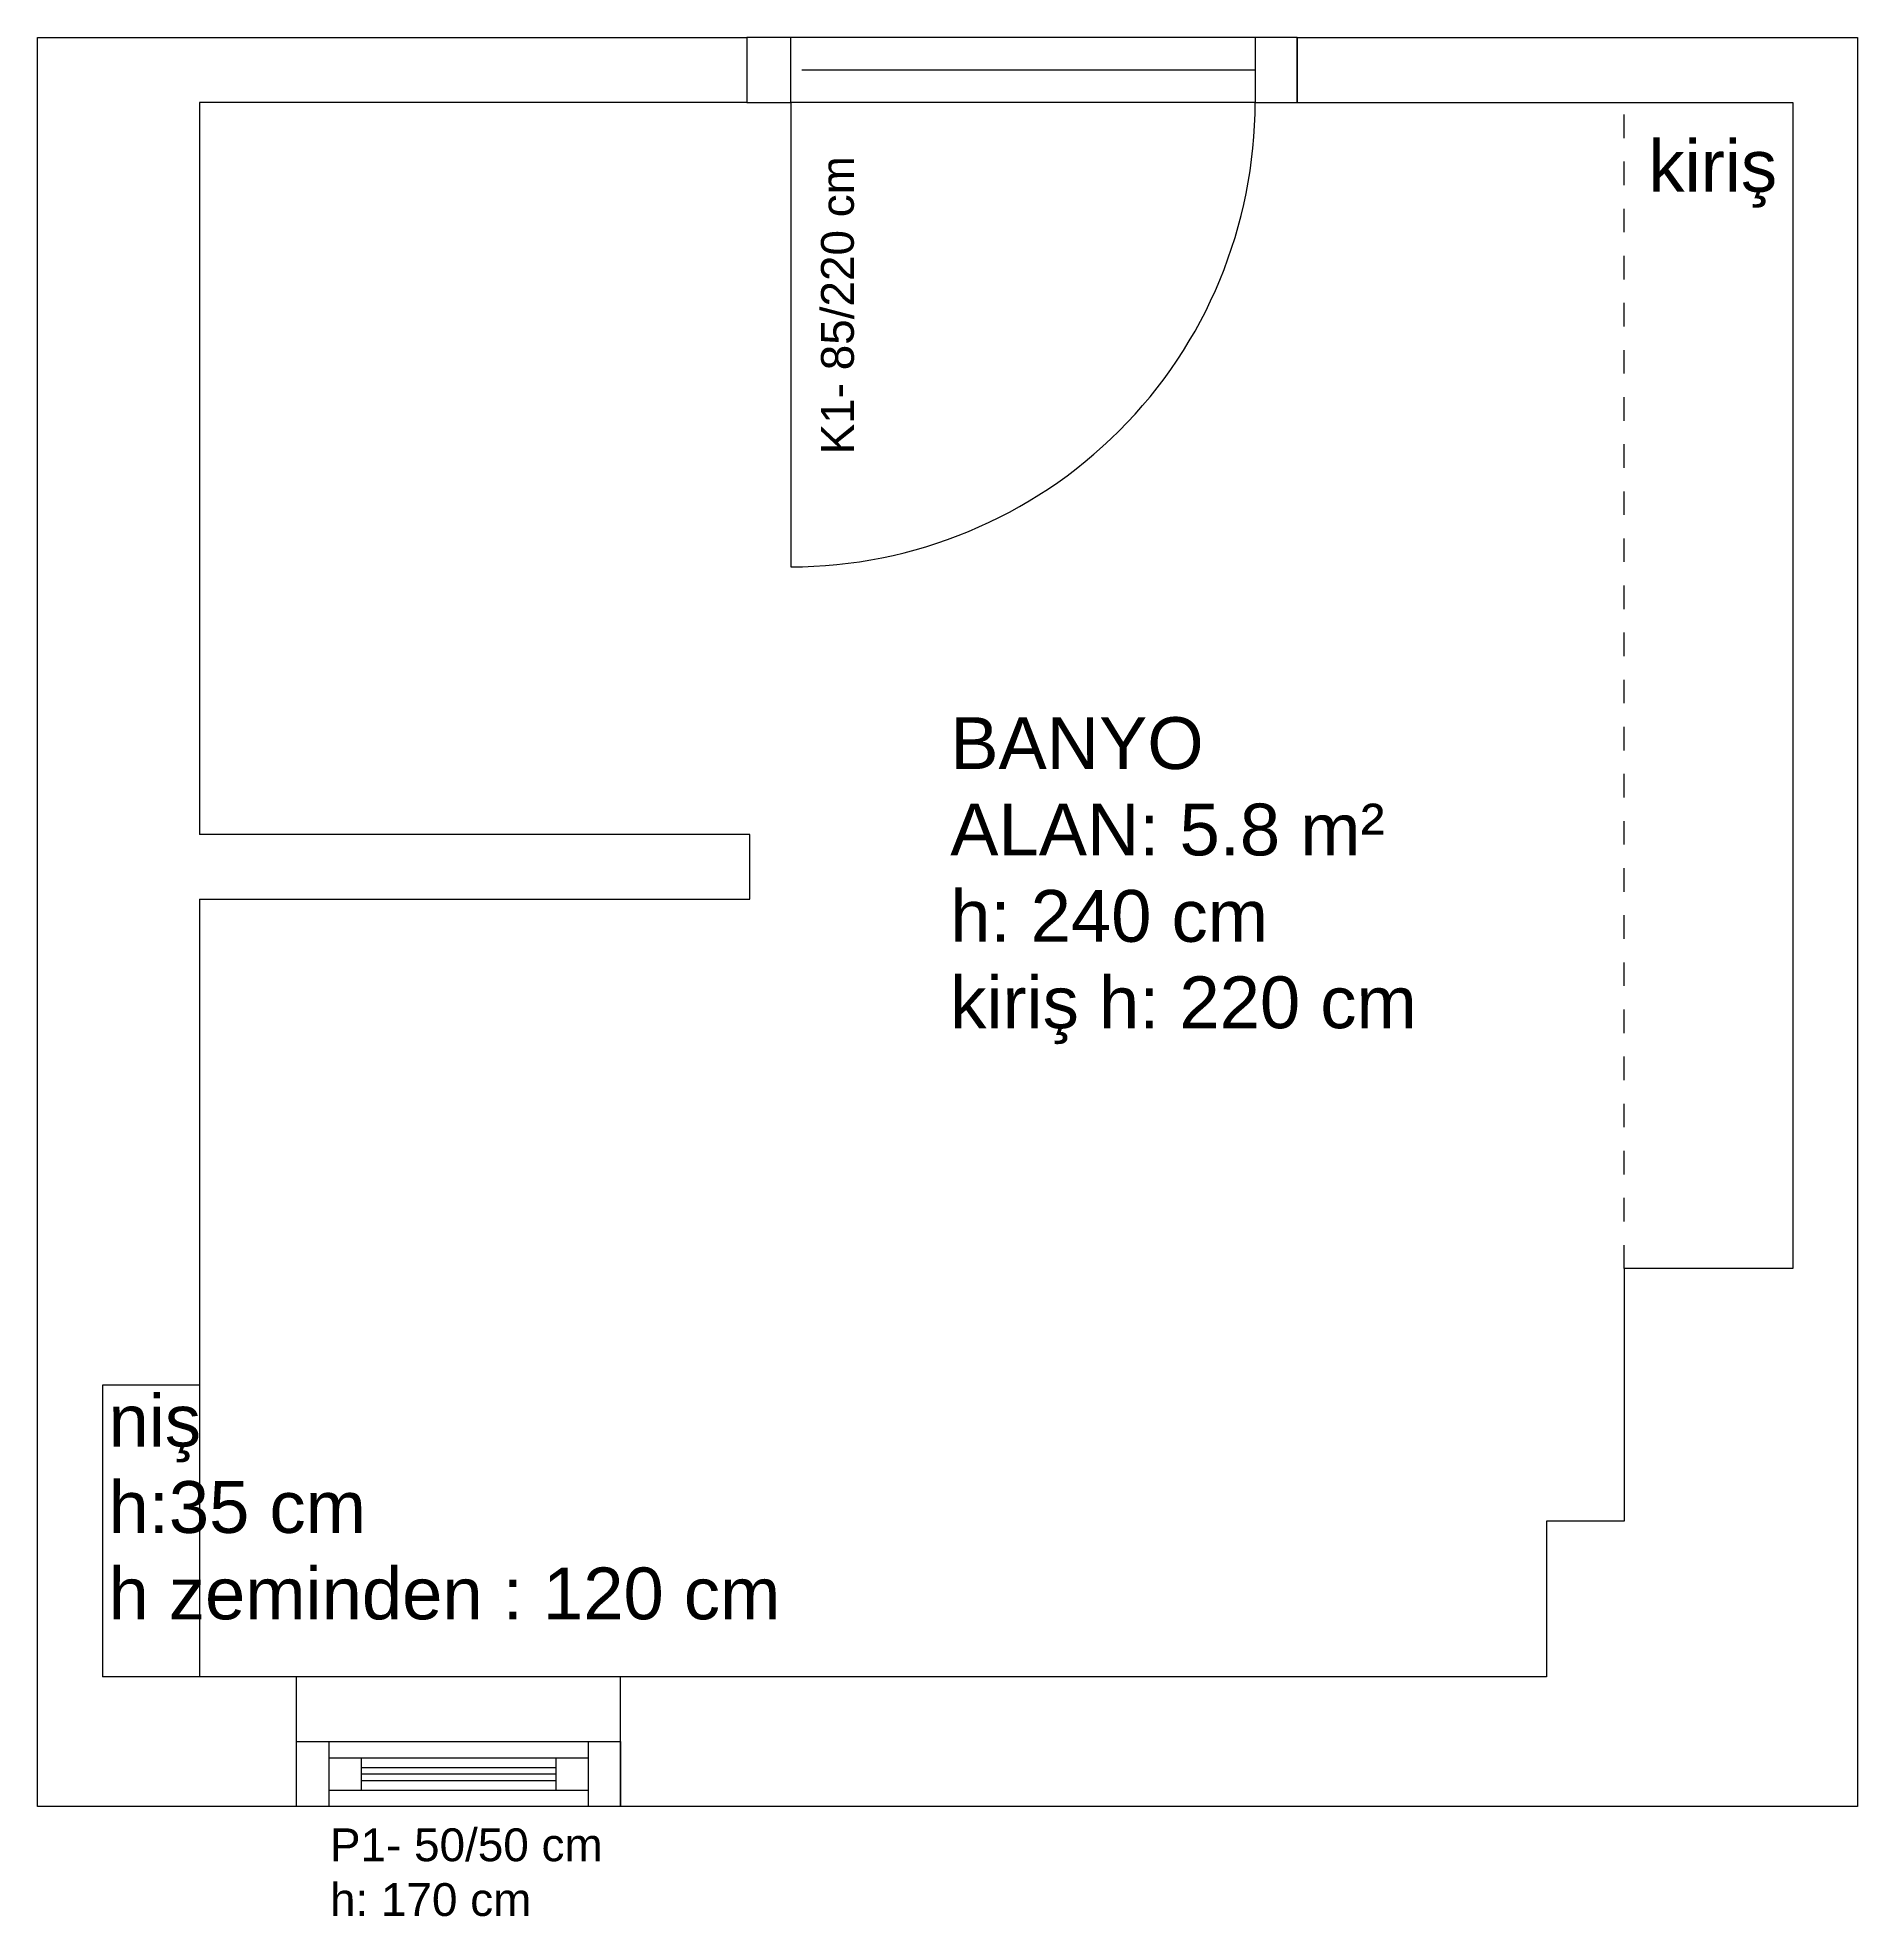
# Model space of a CAD drawing. Header units: centimetres. Extents: x 2956 to 3237, y -643 to -353.
import ezdxf

# ---------------------------------------------------------------- set-up
doc = ezdxf.new("R2010")
doc.units = ezdxf.units.CM
doc.linetypes.add('AI-Linetype-14', pattern=[7.270862, 3.635375, -3.635487])
doc.layers.get('0').update_dxf_attribs({"lineweight": 0})
doc.styles.add('textstyle3', font='arial.ttf')

# ---------------------------------------------------------------- blocks, each defined once
blk = doc.blocks.new('*U7')
at = {"color": 0, "ltscale": 10}
blk.add_line((-65, 100), (-781.8, 100), dxfattribs=at)
at = {"color": 0}
for p, q in [((-765, 50), (-65, 50)), ((-65, 0), (-781.8, 0))]:
    blk.add_line(p, q, dxfattribs=at)
for points in [[(-850, 0), (-781.8, 0), (-781.8, 100), (-850, 100)], [(-65, 0), (0, 0), (0, 100), (-65, 100)]]:
    blk.add_lwpolyline(points, close=True, dxfattribs=at)
at = {"color": 0, "linetype": 'ByBlock', "ltscale": 10}
blk.add_lwpolyline([(-781.8, 0), (-781.8, -716.8, 0.414214), (-65, 0)], format="xyb", dxfattribs=at)

msp = doc.modelspace()

# ---------------------------------------------------------------- linework, layer by layer
for p, q in [((2955.72, -625.76, -5082402.96), (2955.72, -352.76, -5082402.96)), ((2955.72, -352.76, -5082402.96), (3065.22, -352.76, -5082402.96)), ((3065.22, -352.76, -5082402.96), (3065.22, -362.76, -5082402.96)), ((3065.22, -362.76, -5082402.96), (2980.72, -362.76, -5082402.96)), ((2980.72, -362.76, -5082402.96), (2980.72, -475.76, -5082402.96)), ((2980.72, -485.76, -5082402.96), (2980.72, -605.76, -5082402.96)), ((2980.72, -560.76, -5082402.96), (2965.72, -560.76, -5082402.96)), ((2965.72, -560.76, -5082402.96), (2965.72, -605.76, -5082402.96)), ((2995.72, -625.76, -5082402.96), (2995.72, -605.76, -5082402.96)), ((3045.72, -625.76, -5082402.96), (3045.72, -605.76, -5082402.96)), ((2995.72, -615.76, -5082402.96), (3045.72, -615.76, -5082402.96)), ((2995.72, -625.76, -5082402.96), (2995.72, -615.76, -5082402.96)), ((3000.72, -625.76, -5082402.96), (3000.72, -615.76, -5082402.96)), ((3040.72, -615.76, -5082402.96), (3040.72, -625.76, -5082402.96)), ((3045.72, -615.76, -5082402.96), (3045.72, -625.76, -5082402.96)), ((3000.72, -618.26, -5082402.96), (3040.72, -618.26, -5082402.96)), ((3005.72, -623.26, -5082402.96), (3005.72, -618.26, -5082402.96)), ((3005.72, -619.76, -5082402.96), (3035.72, -619.76, -5082402.96)), ((3035.72, -618.26, -5082402.96), (3035.72, -623.26, -5082402.96)), ((3000.72, -623.26, -5082402.96), (3040.72, -623.26, -5082402.96)), ((3005.72, -620.76, -5082402.96), (3035.72, -620.76, -5082402.96)), ((3005.72, -621.76, -5082402.96), (3035.72, -621.76, -5082402.96)), ((2995.72, -625.76, -5082402.96), (2955.72, -625.76, -5082402.96)), ((3045.72, -625.76, -5082402.96), (2995.72, -625.76, -5082402.96))]:
    msp.add_line(p, q)
at = {"linetype": 'AI-Linetype-14'}
msp.add_line((3200.72, -542.76, -5082402.96), (3200.72, -362.76, -5082402.96), dxfattribs=at)
at = {"elevation": -5082402.96}
for points in [[(3150.22, -352.76), (3150.22, -362.76), (3226.72, -362.76), (3226.72, -542.76), (3200.72, -542.76), (3200.72, -581.76), (3188.72, -581.76), (3188.72, -605.76), (2965.72, -605.76)], [(3150.22, -352.76), (3236.72, -352.76), (3236.72, -625.76), (3045.72, -625.76)], [(2980.72, -485.76), (3065.72, -485.76), (3065.72, -475.76), (2980.72, -475.76)]]:
    msp.add_lwpolyline(points, dxfattribs=at)

# ---------------------------------------------------------------- block references
at = {"xscale": 0.1, "yscale": 0.1, "zscale": 0.1}
msp.add_blockref('*U7', (3150.22, -362.76, -5082402.96), dxfattribs=at)

# ---------------------------------------------------------------- texts
at = {"attachment_point": 1, "style": 'textstyle3'}
for s, insert, char_height, width in [('kiriş\\P                  ', (3204.45, -368.56, -5460562.18), 8, 438.5371), ('BANYO\\PALAN: 5.8 m²\\Ph: 240 cm\\Pkiriş h: 220 cm \\P                  ', (3096.64, -457.65, -5460562.18), 8, 438.5371), ('niş \\Ph:35 cm\\Ph zeminden : 120 cm\\P                  ', (2966.67, -562.22, -5460562.18), 8, 438.5371), ('P1- 50/50 cm   \\Ph: 170 cm               ', (3000.87, -629.16, -3458955.36), 5.0675, 277.7883)]:
    msp.add_mtext(s, dxfattribs=dict(at, insert=insert, char_height=char_height, width=width))
at = {"insert": (3076.69, -417.09, -3458955.36), "char_height": 5.0675, "width": 277.7883, "attachment_point": 1, "rotation": 90, "style": 'textstyle3'}
msp.add_mtext('K1- 85/220 cm                  ', dxfattribs=at)

doc.saveas('drawing.dxf')
